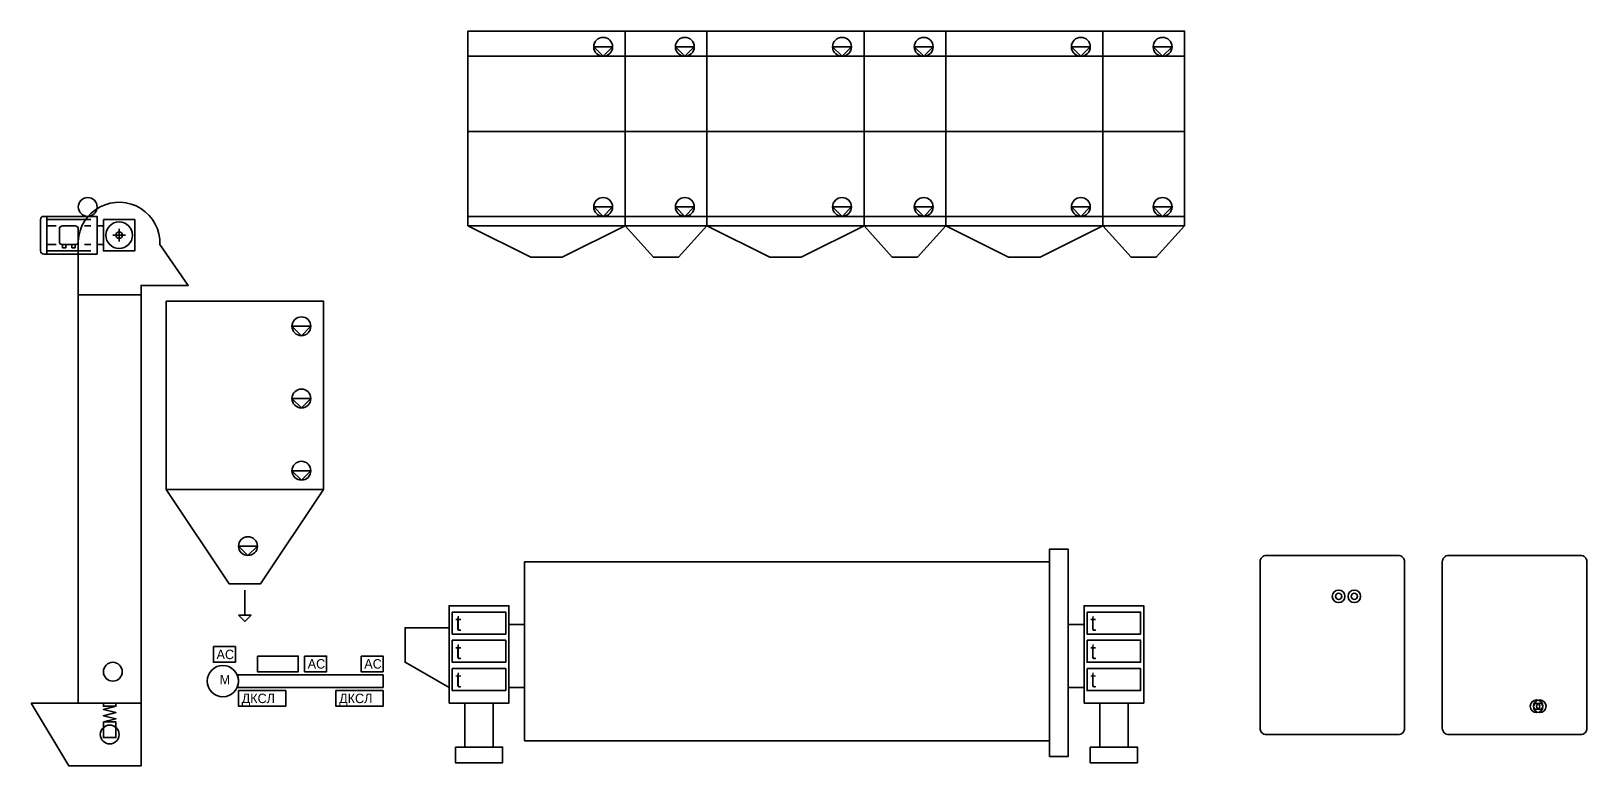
# Model space of a CAD drawing. Extents: x 32 to 527, y 26 to 260.
import ezdxf

# ---------------------------------------------------------------- set-up
doc = ezdxf.new("R2010")
doc.units = 0
doc.layers.add('СХЕМА', color=7, linetype='CONTINUOUS')
doc.styles.get("Standard").update_dxf_attribs({"font": 'txt', "height": 5})

# ---------------------------------------------------------------- blocks, each defined once
blk = doc.blocks.new('LEVEL_SENSOR')
at = {"layer": 'СХЕМА', "ltscale": 100}
blk.add_lwpolyline([(0, 0), (-3, 3), (3, 3), (0, 0)], dxfattribs=at)
blk.add_circle((0, 3), 3, dxfattribs=at)
at = {"layer": 'СХЕМА', "ltscale": 100, "flags": 5}
blk.add_attdef('ID', (4, 2), '', height=2.5, dxfattribs=at)
blk = doc.blocks.new('BUNKER_1_4')
at = {"layer": 'СХЕМА'}
blk.add_lwpolyline([(-25, 90), (25, 90), (25, 30), (-25, 30)], close=True, dxfattribs=at)
blk.add_lwpolyline([(-25, 30), (-5, 0), (5, 0), (25, 30)], dxfattribs=at)
at = {"layer": 'СХЕМА', "ltscale": 100}
for p in [(18, 79), (18, 56), (18, 33), (1, 9)]:
    blk.add_blockref('LEVEL_SENSOR', p, dxfattribs=at)
at = {"layer": 'СХЕМА', "ltscale": 100, "flags": 5}
blk.add_attdef('ID', (-21, 84), '', height=2.5, dxfattribs=at)
blk = doc.blocks.new('BUNKER_GRAINER_BACK_LOW')
at = {"layer": 'СХЕМА', "ltscale": 100}
blk.add_lwpolyline([(-4, 0), (-13, 10), (-13, 13), (13, 13), (13, 10), (4, 0)], close=True, dxfattribs=at)
blk = doc.blocks.new('BUNKER_GRAINER_BACK_MIDDLE')
at = {"layer": 'СХЕМА', "ltscale": 100}
blk.add_lwpolyline([(-4, 0), (-13, 10), (-13, 40), (13, 40), (13, 10), (4, 0)], close=True, dxfattribs=at)
blk = doc.blocks.new('BUNKER_GRAINER_BACK_HI')
at = {"layer": 'СХЕМА', "ltscale": 100}
blk.add_lwpolyline([(-4, 0), (-13, 10), (-13, 64), (13, 64), (13, 10), (4, 0)], close=True, dxfattribs=at)
blk = doc.blocks.new('BUNKER_GRAINER_BACK')
at = {"layer": 'СХЕМА'}
blk.add_lwpolyline([(-13, 72), (13, 72), (13, 10), (-13, 10)], close=True, dxfattribs=at)
blk.add_lwpolyline([(-13, 10), (-4, 0), (4, 0), (13, 10)], dxfattribs=at)
at = {"layer": 'СХЕМА', "ltscale": 100}
for name, p in [('LEVEL_SENSOR', (6, 64)), ('BUNKER_GRAINER_BACK_HI', (0, 0)), ('BUNKER_GRAINER_BACK_MIDDLE', (0, 0)), ('LEVEL_SENSOR', (6, 13)), ('BUNKER_GRAINER_BACK_LOW', (0, 0))]:
    blk.add_blockref(name, p, dxfattribs=at)
at = {"layer": 'СХЕМА', "ltscale": 100, "flags": 5}
blk.add_attdef('ID', (-9, 64), '', height=2.5, dxfattribs=at)
blk = doc.blocks.new('BUNKER_GRAINER_MILL_HI')
at = {"layer": 'СХЕМА', "ltscale": 100}
blk.add_lwpolyline([(-5, 0), (-25, 10), (-25, 64), (25, 64), (25, 10), (5, 0)], close=True, dxfattribs=at)
blk = doc.blocks.new('BUNKER_GRAINER_MILL_LOW')
at = {"layer": 'СХЕМА', "ltscale": 100}
blk.add_lwpolyline([(-5, 0), (-25, 10), (-25, 13), (25, 13), (25, 10), (5, 0)], close=True, dxfattribs=at)
blk = doc.blocks.new('BUNKER_GRAINER_MILL_MIDDLE')
at = {"layer": 'СХЕМА', "ltscale": 100}
blk.add_lwpolyline([(-5, 0), (-25, 10), (-25, 40), (25, 40), (25, 10), (5, 0)], close=True, dxfattribs=at)
blk = doc.blocks.new('BUNKER_GRAINER_MILL')
at = {"layer": 'СХЕМА'}
blk.add_lwpolyline([(-25, 72), (25, 72), (25, 10), (-25, 10)], close=True, dxfattribs=at)
blk.add_lwpolyline([(-25, 10), (-5, 0), (5, 0), (25, 10)], dxfattribs=at)
at = {"layer": 'СХЕМА', "ltscale": 100}
for name, p in [('LEVEL_SENSOR', (18, 64)), ('BUNKER_GRAINER_MILL_HI', (0, 0)), ('BUNKER_GRAINER_MILL_MIDDLE', (0, 0)), ('LEVEL_SENSOR', (18, 13)), ('BUNKER_GRAINER_MILL_LOW', (0, 0))]:
    blk.add_blockref(name, p, dxfattribs=at)
at = {"layer": 'СХЕМА', "ltscale": 100, "flags": 5}
blk.add_attdef('ID', (-9, 63), '', height=2.5, dxfattribs=at)
blk = doc.blocks.new('ES')
at = {"layer": 'СХЕМА', "ltscale": 100}
blk.add_circle((0, 0), 3, dxfattribs=at)
at = {"layer": 'СХЕМА', "ltscale": 100, "flags": 5}
blk.add_attdef('ID', (-2, -1), '', height=2.5, dxfattribs=at)
blk = doc.blocks.new('DRIVER_ANGLE_REDUCER_SHAPE')
at = {"layer": 'СХЕМА'}
for p, q in [((23, 5), (9, 5)), ((23, 6), (23, -6)), ((2, 0), (-2, 0)), ((0, 2), (0, -2)), ((11, 3), (9, 3)), ((23, 3), (20, 3)), ((11, -3), (9, -3)), ((23, -3), (20, -3)), ((23, -5), (9, -5))]:
    blk.add_line(p, q, dxfattribs=at)
for points in [[(5, 5), (-5, 5), (-5, -5), (5, -5)], [(7, 3), (5, 3), (5, -3), (7, -3)], [(14, -3), (15, -3), (15, -4), (14, -4)], [(18, -3), (17, -3), (17, -4), (18, -4)]]:
    blk.add_lwpolyline(points, close=True, dxfattribs=at)
for points in [[(7, -6), (24, -6, 0.414214), (25, -5), (25, 5, 0.414214), (24, 6), (7, 6)], [(18, -3, 0.414214), (19, -2), (19, 2, 0.414214), (18, 3), (14, 3, 0.414214), (13, 2), (13, -2, 0.414214), (14, -3)]]:
    blk.add_lwpolyline(points, format="xyb", close=True, dxfattribs=at)
for radius in [4.24, 1]:
    blk.add_circle((0, 0), radius, dxfattribs=at)
blk = doc.blocks.new('CHAIN_BREAK_SENSOR')
at = {"layer": 'СХЕМА'}
for points in [[(2, 10), (-2, 10), (-2, 9), (2, 9)], [(2, 4), (-2, 4), (-2, -1), (2, -1)]]:
    blk.add_lwpolyline(points, close=True, dxfattribs=at)
blk.add_lwpolyline([(2, 4), (-2, 5), (2, 6), (-2, 7), (2, 8), (-2, 9)], dxfattribs=at)
blk.add_circle((0, 0), 3, dxfattribs=at)
blk = doc.blocks.new('ELEVATOR_INPUT_TRAY')
at = {"layer": 'СХЕМА'}
blk.add_lwpolyline([(35, 20), (0, 20), (0, 0), (23, 0)], close=True, dxfattribs=at)
blk = doc.blocks.new('ELEVATOR')
at = {"layer": 'СХЕМА'}
blk.add_lwpolyline([(-20, 150), (-20, 167, -1), (6, 166), (15, 153), (0, 153), (0, 150)], format="xyb", close=True, dxfattribs=at)
blk.add_lwpolyline([(-20, 150), (0, 150), (0, 20), (-20, 20)], close=True, dxfattribs=at)
at = {"layer": 'СХЕМА', "ltscale": 100}
for p in [(-17, 178), (-9, 30)]:
    blk.add_blockref('ES', p, dxfattribs=at)
at = {"layer": 'СХЕМА', "ltscale": 100, "xscale": -1}
for name, p in [('DRIVER_ANGLE_REDUCER_SHAPE', (-7, 169)), ('ELEVATOR_INPUT_TRAY', (0, 0)), ('CHAIN_BREAK_SENSOR', (-10, 10))]:
    blk.add_blockref(name, p, dxfattribs=at)
at = {"layer": 'СХЕМА', "ltscale": 100, "text_generation_flag": 4, "flags": 5}
blk.add_attdef('ID', (-8.666667, 140), '', height=2.5, rotation=180, dxfattribs=at)
blk = doc.blocks.new('LAMP_GREEN')
at = {"layer": 'СХЕМА', "color": 3, "ltscale": 100}
blk.add_circle((0, 0), 2, dxfattribs=at)
at = {"layer": 'СХЕМА', "ltscale": 100}
blk.add_circle((0, 0), 1, dxfattribs=at)
at = {"layer": 'СХЕМА', "ltscale": 100, "flags": 5}
blk.add_attdef('ID', (-1, -1), '', height=2.5, dxfattribs=at)
blk = doc.blocks.new('LAMP_RED')
at = {"layer": 'СХЕМА', "color": 1, "ltscale": 100}
blk.add_circle((0, 0), 2, dxfattribs=at)
at = {"layer": 'СХЕМА', "ltscale": 100}
blk.add_circle((0, 0), 1, dxfattribs=at)
at = {"layer": 'СХЕМА', "ltscale": 100, "flags": 5}
blk.add_attdef('ID', (-1, -1), '', height=2.5, dxfattribs=at)
blk = doc.blocks.new('LAMP_ORANGE')
at = {"layer": 'СХЕМА', "color": 2, "ltscale": 100}
blk.add_circle((0, 0), 2, dxfattribs=at)
at = {"layer": 'СХЕМА', "ltscale": 100}
blk.add_circle((0, 0), 1, dxfattribs=at)
at = {"layer": 'СХЕМА', "ltscale": 100, "flags": 5}
blk.add_attdef('ID', (-1, -1), '', height=2.5, dxfattribs=at)
blk = doc.blocks.new('TEMPERATURE_SENSOR')
at = {"layer": 'СХЕМА', "ltscale": 100}
blk.add_lwpolyline([(0, 7), (17, 7), (17, 0), (0, 0)], close=True, dxfattribs=at)
blk.add_text('t', height=5, dxfattribs=at).set_placement((1, 1))
blk = doc.blocks.new('BEARING')
at = {"layer": 'СХЕМА', "ltscale": 100}
blk.add_lwpolyline([(0, -15), (19, -15), (19, 16), (0, 16)], close=True, dxfattribs=at)
for p in [(1, 7), (1, -2), (1, -11)]:
    blk.add_blockref('TEMPERATURE_SENSOR', p, dxfattribs=at)
at = {"layer": 'СХЕМА', "ltscale": 100, "flags": 5}
blk.add_attdef('ID', (13, 12), '', height=2.5, dxfattribs=at)
blk = doc.blocks.new('MILL')
at = {"layer": 'СХЕМА', "ltscale": 100}
for points in [[(189, 2), (195, 2), (195, 68), (189, 68)], [(3, 19), (12, 19), (12, 5), (3, 5)], [(205, 19), (214, 19), (214, 5), (205, 5)]]:
    blk.add_lwpolyline(points, close=True, dxfattribs=at)
at = {"layer": 'СХЕМА'}
for points in [[(22, 7), (22, 64), (189, 64), (189, 7), (22, 7)], [(17, 44), (22, 44), (22, 24), (17, 24)], [(195, 44), (200, 44), (200, 24), (195, 24)], [(0, 5), (15, 5), (15, 0), (0, 0)], [(202, 5), (217, 5), (217, 0), (202, 0)]]:
    blk.add_lwpolyline(points, close=True, dxfattribs=at)
at = {"layer": 'СХЕМА', "ltscale": 100}
blk.add_lwpolyline([(-2, 43), (-16, 43), (-16, 32), (-2, 24)], dxfattribs=at)
for p in [(-2, 34), (200, 34)]:
    blk.add_blockref('BEARING', p, dxfattribs=at)
at = {"layer": 'СХЕМА', "ltscale": 100, "flags": 5}
blk.add_attdef('ID', (27, 57), '', height=2.5, dxfattribs=at)
blk = doc.blocks.new('EMERGENCY_STOP')
at = {"layer": 'СХЕМА', "ltscale": 100}
blk.add_lwpolyline([(0, 5), (7, 5), (7, 0), (0, 0)], close=True, dxfattribs=at)
blk.add_text('АС', height=3, dxfattribs=at).set_placement((1, 1))
blk = doc.blocks.new('BELT_SENSOR')
at = {"layer": 'СХЕМА', "ltscale": 100}
blk.add_lwpolyline([(0, 5), (15, 5), (15, 0), (0, 0)], close=True, dxfattribs=at)
blk.add_text('ДКСЛ', height=3, dxfattribs=at).set_placement((1, 1))
blk = doc.blocks.new('CONVEYOR_BELT')
at = {"layer": 'СХЕМА', "ltscale": 100}
blk.add_lwpolyline([(95.582576, 51), (142, 51), (142, 47), (95.582576, 47)], dxfattribs=at)
at = {"layer": 'СХЕМА'}
blk.add_arc((91, 49), 5, 336.421822, 23.578178, dxfattribs=at)
blk = doc.blocks.new('CONVEYOR_MOTOR_DRUM_2')
at = {"layer": 'СХЕМА'}
blk.add_circle((0, 0), 5, dxfattribs=at)
at = {"layer": 'СХЕМА', "ltscale": 100}
blk.add_text('M', height=3, dxfattribs=at).set_placement((-1, -1))
blk = doc.blocks.new('КОНВЕЙЕР')
at = {"layer": 'СХЕМА', "ltscale": 100}
blk.add_lwpolyline([(11, 8), (24, 8), (24, 3), (11, 3)], close=True, dxfattribs=at)
for name, p in [('EMERGENCY_STOP', (-3, 6)), ('CONVEYOR_MOTOR_DRUM_2', (0, 0)), ('EMERGENCY_STOP', (26, 3)), ('EMERGENCY_STOP', (44, 3)), ('CONVEYOR_BELT', (-91, -49)), ('BELT_SENSOR', (5, -8)), ('BELT_SENSOR', (36, -8))]:
    blk.add_blockref(name, p, dxfattribs=at)
at = {"layer": 'СХЕМА', "ltscale": 100, "flags": 5}
blk.add_attdef('ID', (13, 4), '', height=3, dxfattribs=at)

msp = doc.modelspace()

# ---------------------------------------------------------------- linework, layer by layer
at = {"layer": 'СХЕМА'}
msp.add_line((100, 74), (100, 82), dxfattribs=at)
at = {"layer": 'СХЕМА', "ltscale": 100}
for points in [[(425, 36, -0.414214), (423, 38), (423, 91, -0.414214), (425, 93), (467, 93, -0.414214), (469, 91), (469, 38, -0.414214), (467, 36)], [(483, 36, -0.414214), (481, 38), (481, 91, -0.414214), (483, 93), (525, 93, -0.414214), (527, 91), (527, 38, -0.414214), (525, 36)]]:
    msp.add_lwpolyline(points, format="xyb", close=True, dxfattribs=at)
at = {"layer": 'СХЕМА'}
msp.add_lwpolyline([(98, 74), (100, 72), (102, 74)], close=True, dxfattribs=at)

# ---------------------------------------------------------------- block references
at = {"layer": 'СХЕМА', "ltscale": 100}
for name, p in [('BUNKER_GRAINER_MILL', (196, 188)), ('BUNKER_GRAINER_BACK', (234, 188)), ('BUNKER_GRAINER_MILL', (272, 188)), ('BUNKER_GRAINER_BACK', (310, 188)), ('BUNKER_GRAINER_MILL', (348, 188)), ('BUNKER_GRAINER_BACK', (386, 188)), ('ELEVATOR', (67, 26)), ('BUNKER_1_4', (100, 84)), ('MILL', (167, 27)), ('LAMP_GREEN', (448, 80)), ('LAMP_ORANGE', (453, 80)), ('КОНВЕЙЕР', (93, 53)), ('LAMP_GREEN', (511, 45)), ('LAMP_RED', (512, 45))]:
    msp.add_blockref(name, p, dxfattribs=at)

doc.saveas('drawing.dxf')
